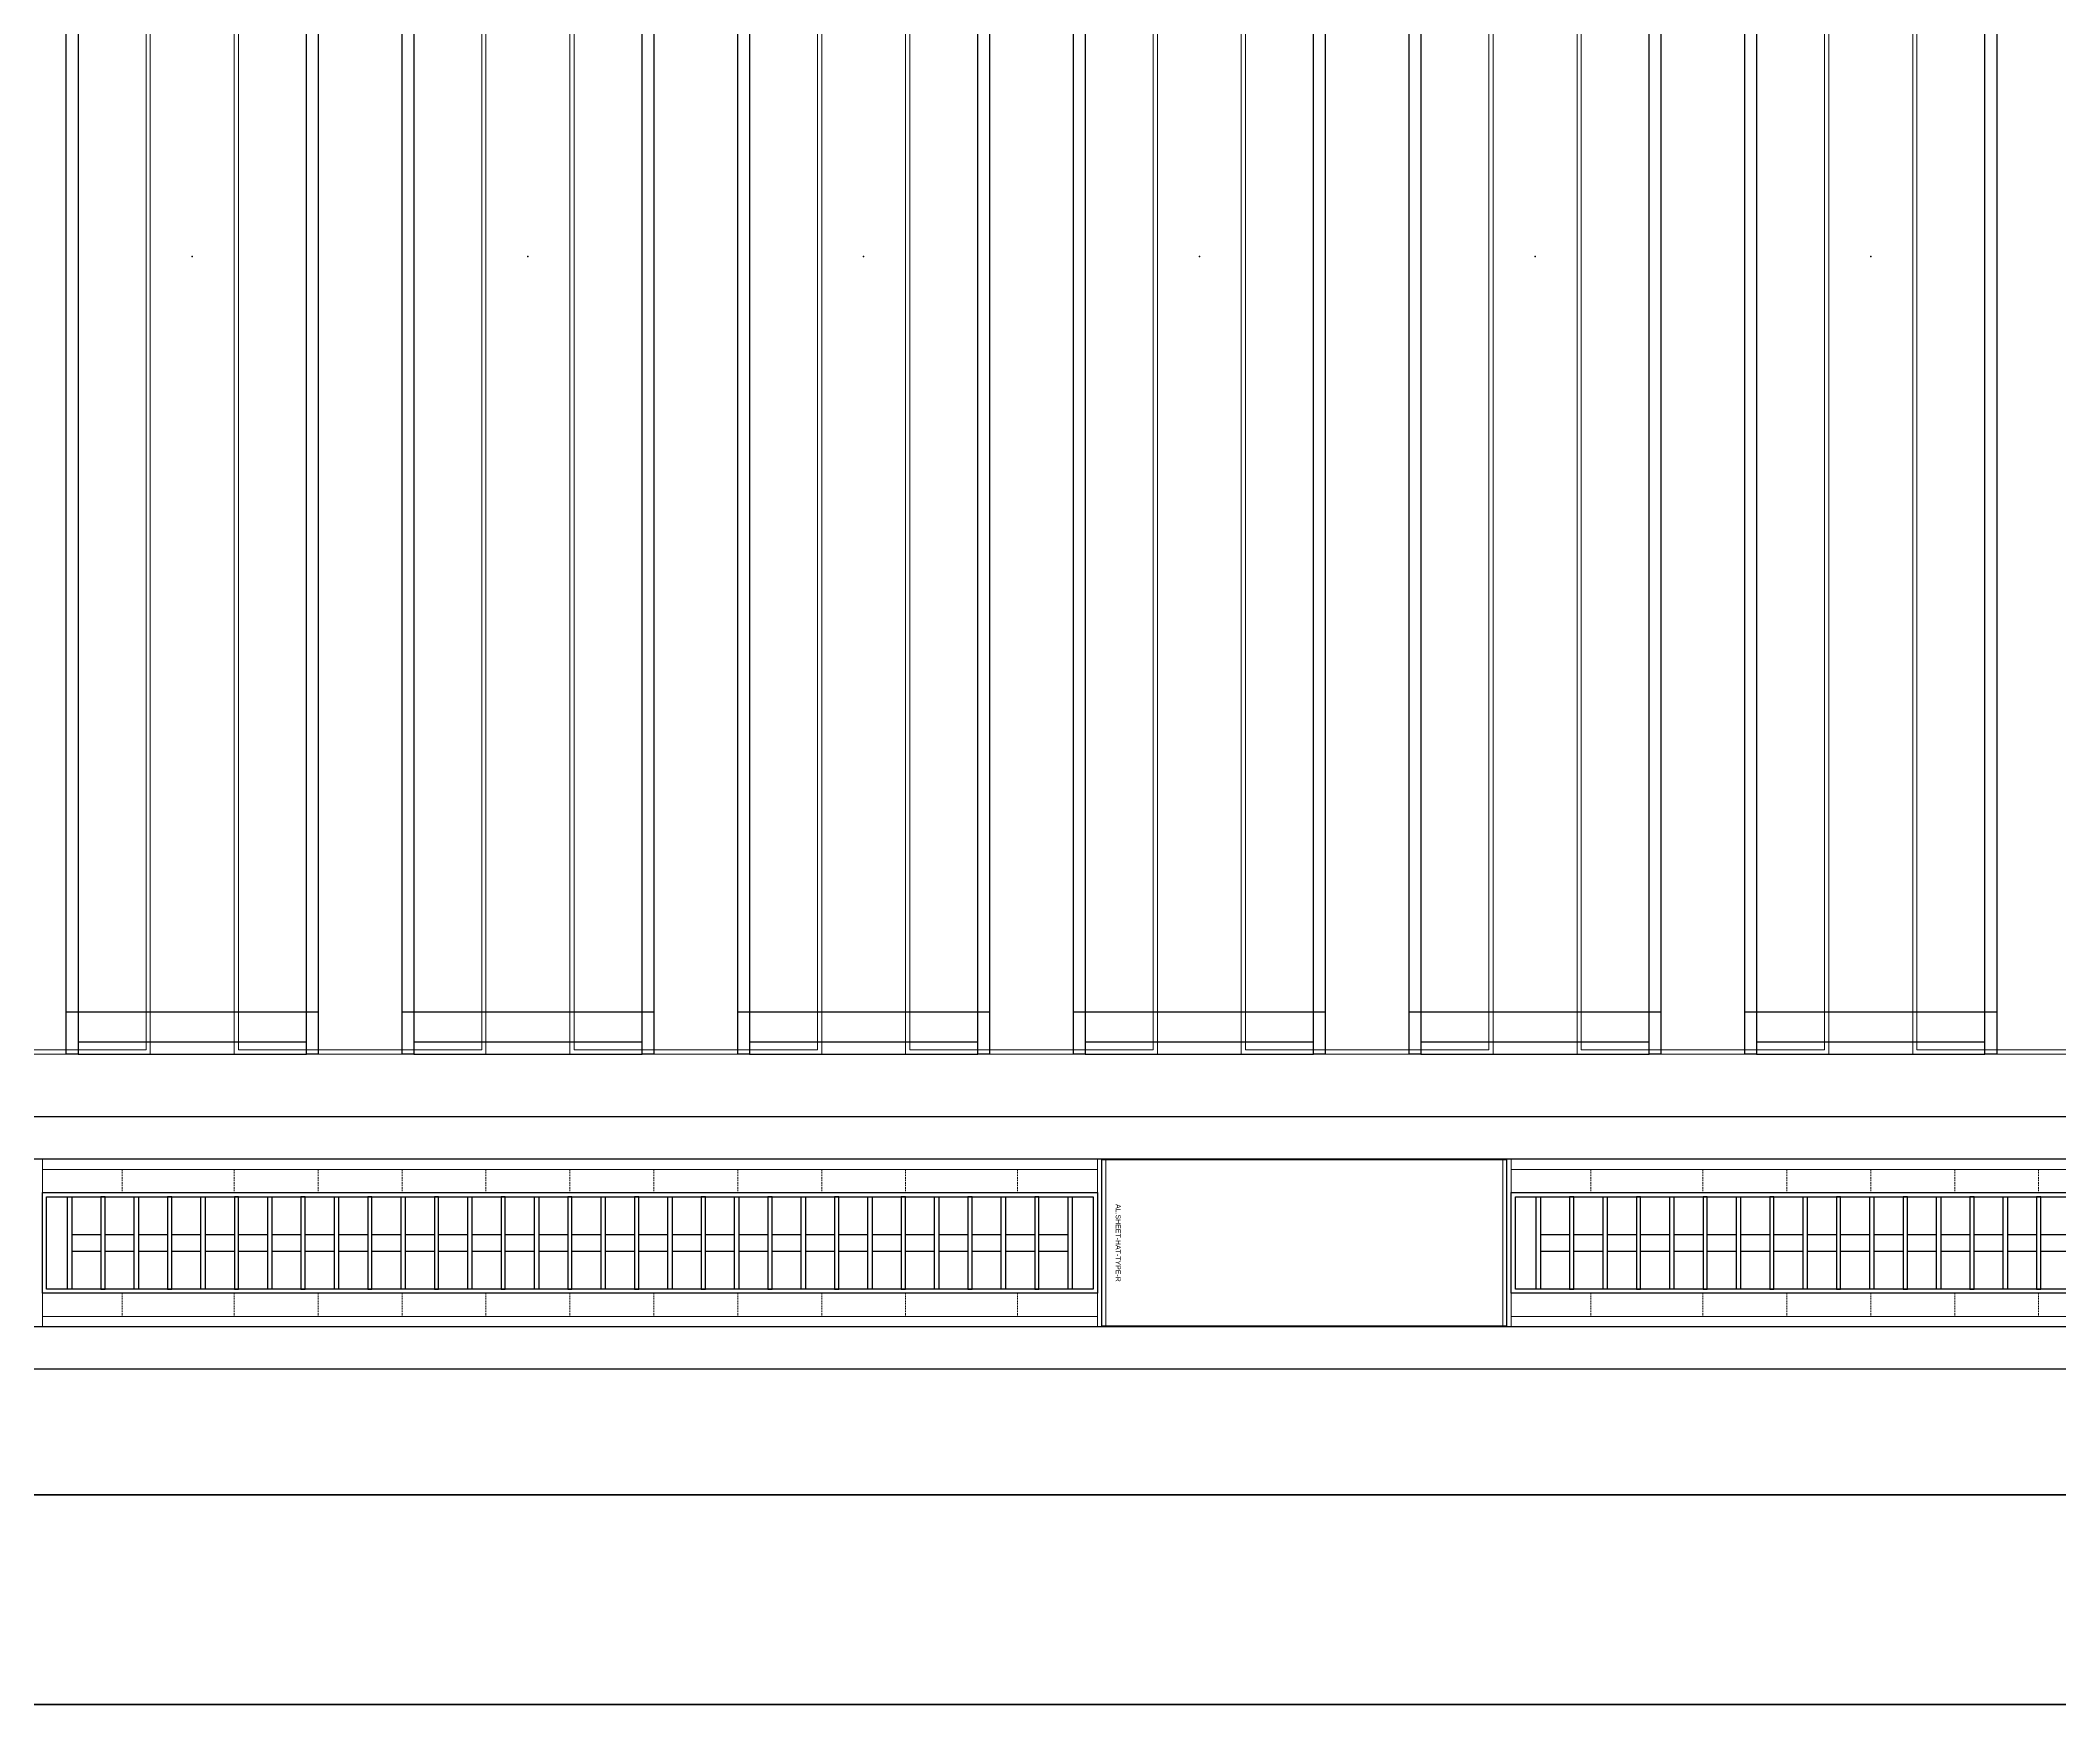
# Model space of a CAD drawing. Header units: millimetres. Extents: x 813027 to 1148939, y -931049 to -10.
# Drawn here: x 894759 to 897165, y -114885 to -112903 of the extents above; entities that cross this region are included whole.
import ezdxf
from ezdxf.enums import TextEntityAlignment as Align

# ---------------------------------------------------------------- set-up
doc = ezdxf.new("R2010")
doc.units = ezdxf.units.MM
doc.linetypes.add('DPA_Hidden 50', pattern=[3, 2, -1])
for name, color, linetype in [('000 - WIPEOUT', 250, 'Continuous'), ('001 - ASCESSORIES', 1, 'Continuous'), ('A04_TUBE SERIES', 2, 'Continuous'), ('A11_ALU.SOLID SHEET', 7, 'Continuous')]:
    doc.layers.add(name, color=color, linetype=linetype)
doc.layers.add('A-GLAZ-CURT', color=2, linetype='Continuous', lineweight=9)
doc.layers.add('WALL-E', color=2, linetype='Continuous', lineweight=25)

# ---------------------------------------------------------------- blocks, each defined once
blk = doc.blocks.new('DPA_CP_Metal Ceiling Panel - Vertical Panel with Gap-13988918-4160 - LOWER PLATFORM LEVEL - REFLECTED CEILING GENERAL PLAN')
at = {"layer": 'A-GLAZ-CURT'}
for p, q in [((994596.3, -114111.8), (994596.3, -112211.8)), ((994596.3, -112211.8), (994896.3, -112211.8)), ((994596.3, -114111.8), (994596.3, -112211.8)), ((994596.3, -112211.8), (994896.3, -112211.8)), ((994896.3, -112211.8), (994596.3, -112211.8)), ((994596.3, -112211.8), (994596.3, -114111.8)), ((994896.3, -112211.8), (994596.3, -112211.8)), ((994596.3, -112211.8), (994596.3, -114111.8)), ((994596.3, -114111.8), (994596.3, -112211.8)), ((994596.3, -112211.8), (994896.3, -112211.8)), ((994896.3, -114111.8), (994896.3, -112211.8)), ((994896.3, -112211.8), (994896.3, -114111.8)), ((994896.3, -114111.8), (994896.3, -112211.8)), ((994896.3, -114111.8), (994896.3, -112211.8)), ((994896.3, -112211.8), (994896.3, -114111.8)), ((994601.3, -114106.8), (994601.3, -112216.8)), ((994601.3, -112216.8), (994891.3, -112216.8)), ((994891.3, -112216.8), (994891.3, -114106.8)), ((994596.3, -114111.8), (994896.3, -114111.8)), ((994896.3, -114111.8), (994596.3, -114111.8)), ((994596.3, -114111.8), (994896.3, -114111.8)), ((994596.3, -114111.8), (994896.3, -114111.8)), ((994896.3, -114111.8), (994596.3, -114111.8)), ((994601.3, -114106.8), (994891.3, -114106.8))]:
    blk.add_line(p, q, dxfattribs=at)
blk = doc.blocks.new('DPA_CP_Metal Ceiling Luminaire1 - Linear Luminaire 2-14739897-4160 - LOWER PLATFORM LEVEL - REFLECTED CEILING GENERAL PLAN')
at = {"layer": 'A-GLAZ-CURT'}
for p, q in [((901767.8, -114474.3), (901767.8, -114199.3)), ((901767.8, -114199.3), (903024.8, -114199.3)), ((901767.8, -114199.3), (901767.8, -114474.3)), ((903024.8, -114199.3), (901767.8, -114199.3)), ((901767.8, -114199.3), (903024.8, -114199.3)), ((903024.8, -114199.3), (903024.8, -114474.3)), ((903024.8, -114474.3), (903024.8, -114199.3)), ((901767.8, -114249.3), (901767.8, -114474.3)), ((901767.8, -114249.3), (903024.8, -114249.3)), ((903024.8, -114249.3), (903024.8, -114474.3)), ((901767.8, -114424.3), (903024.8, -114424.3)), ((903024.8, -114474.3), (901767.8, -114474.3)), ((903024.8, -114474.3), (901767.8, -114474.3)), ((901767.8, -114474.3), (903024.8, -114474.3))]:
    blk.add_line(p, q, dxfattribs=at)
at = {"layer": 'A-GLAZ-CURT', "linetype": 'DPA_Hidden 50'}
for p, q in [((901862.8, -114249.3), (901862.8, -114424.3)), ((901996.3, -114249.3), (901996.3, -114424.3)), ((902096.3, -114249.3), (902096.3, -114424.3)), ((902196.3, -114249.3), (902196.3, -114424.3)), ((902296.3, -114249.3), (902296.3, -114424.3)), ((902396.3, -114249.3), (902396.3, -114424.3)), ((902496.3, -114249.3), (902496.3, -114424.3)), ((902596.3, -114249.3), (902596.3, -114424.3)), ((902696.3, -114249.3), (902696.3, -114424.3)), ((902796.3, -114249.3), (902796.3, -114424.3)), ((902929.8, -114249.3), (902929.8, -114424.3))]:
    blk.add_line(p, q, dxfattribs=at)
blk = doc.blocks.new('DPA_CP_Metal Ceiling Panel - Horizontal with Gap-20306943-4160 - LOWER PLATFORM LEVEL - REFLECTED CEILING GENERAL PLAN')
at = {"layer": 'A-GLAZ-CURT'}
for p, q in [((910029.8, -114474.3), (910029.8, -114199.3)), ((910029.8, -114199.3), (910512.8, -114199.3)), ((910029.8, -114474.3), (910029.8, -114199.3)), ((910029.8, -114199.3), (910512.8, -114199.3)), ((910512.8, -114199.3), (910029.8, -114199.3)), ((910029.8, -114199.3), (910029.8, -114474.3)), ((910512.8, -114199.3), (910029.8, -114199.3)), ((910029.8, -114199.3), (910029.8, -114474.3)), ((910029.8, -114474.3), (910029.8, -114199.3)), ((910029.8, -114199.3), (910512.8, -114199.3)), ((910034.8, -114469.3), (910034.8, -114204.3)), ((910034.8, -114204.3), (910507.8, -114204.3)), ((910507.8, -114204.3), (910507.8, -114469.3)), ((910512.8, -114474.3), (910512.8, -114199.3)), ((910512.8, -114199.3), (910512.8, -114474.3)), ((910512.8, -114474.3), (910512.8, -114199.3)), ((910512.8, -114474.3), (910512.8, -114199.3)), ((910512.8, -114199.3), (910512.8, -114474.3)), ((910034.8, -114469.3), (910507.8, -114469.3)), ((910029.8, -114474.3), (910512.8, -114474.3)), ((910512.8, -114474.3), (910029.8, -114474.3)), ((910029.8, -114474.3), (910512.8, -114474.3)), ((910029.8, -114474.3), (910512.8, -114474.3)), ((910512.8, -114474.3), (910029.8, -114474.3))]:
    blk.add_line(p, q, dxfattribs=at)
blk = doc.blocks.new('C-2-PP21-AR-4160-01-B_20250829-084021_EXCL')
at = {"layer": 'A-GLAZ-CURT', "rotation": 180}
for p in [(842396.3, -120981.8), (842796.3, -120981.8), (843196.3, -120981.8), (843596.3, -120981.8), (843996.3, -120981.8), (844396.3, -120981.8), (844796.3, -120981.8)]:
    blk.add_blockref('DPA_CP_Metal Ceiling Panel - Vertical Panel with Gap-13988918-4160 - LOWER PLATFORM LEVEL - REFLECTED CEILING GENERAL PLAN', p, dxfattribs=at)
at = {"layer": 'A-GLAZ-CURT'}
for name, p in [('DPA_CP_Metal Ceiling Luminaire1 - Linear Luminaire 2-14739897-4160 - LOWER PLATFORM LEVEL - REFLECTED CEILING GENERAL PLAN', (-1054096.3, 105341.8)), ('DPA_CP_Metal Ceiling Panel - Horizontal with Gap-20306943-4160 - LOWER PLATFORM LEVEL - REFLECTED CEILING GENERAL PLAN', (-1061096.3, 105341.8)), ('DPA_CP_Metal Ceiling Luminaire1 - Linear Luminaire 2-14739897-4160 - LOWER PLATFORM LEVEL - REFLECTED CEILING GENERAL PLAN', (-1052346.3, 105341.8))]:
    blk.add_blockref(name, p, dxfattribs=at)
blk = doc.blocks.new('*U493')
at = {"layer": 'A11_ALU.SOLID SHEET', "color": 0}
blk.add_lwpolyline([(483, -98.8), (483, 98.8), (0, 98.8), (0, -98.8)], close=True, dxfattribs=at)
at = {"layer": 'Defpoints', "color": 250}
blk.add_point((0, 0), dxfattribs=at)
blk.add_text('AL.SHEET-HAT-TYPE-R', height=6, rotation=270, dxfattribs=at).set_placement((15, 0), align=Align.BOTTOM_CENTER)
blk = doc.blocks.new('*U495')
blk.add_attdef('EXTR.OVL-LENGTH_', (-25, -59.1), '', height=5)
blk.add_wipeout([(-25, 0), (25, 0), (25, 134900), (-25, 134900)]).dxf.layer = '000 - WIPEOUT'
at = {"layer": 'A04_TUBE SERIES', "color": 0}
blk.add_lwpolyline([(-25, 0), (25, 0), (25, 134900), (-25, 134900)], close=True, dxfattribs=at)
blk = doc.blocks.new('*U485')
at = {"color": 1}
blk.add_wipeout([(628.5, -60), (-628.5, -60), (-628.5, 60), (628.5, 60)], dxfattribs=at).dxf.layer = '000 - WIPEOUT'
at = {"layer": '001 - ASCESSORIES', "color": 0}
blk.add_lwpolyline([(628.5, -60), (-628.5, -60), (-628.5, 60), (628.5, 60)], close=True, dxfattribs=at)
at = {"layer": '001 - ASCESSORIES'}
for points in [[(623.5, -55), (-623.5, -55), (-623.5, 55), (623.5, 55)], [(-593.5, -55), (-598.5, -55), (-598.5, 55), (-593.5, 55)], [(-558.8, -55), (-553.8, -55), (-553.8, 55), (-558.8, 55)], [(-514, -55), (-519, -55), (-519, 55), (-514, 55)], [(-479.3, -55), (-474.3, -55), (-474.3, 55), (-479.3, 55)], [(-434.6, -55), (-439.6, -55), (-439.6, 55), (-434.6, 55)], [(-399.8, -55), (-394.8, -55), (-394.8, 55), (-399.8, 55)], [(-355.1, -55), (-360.1, -55), (-360.1, 55), (-355.1, 55)], [(-320.4, -55), (-315.4, -55), (-315.4, 55), (-320.4, 55)], [(-275.6, -55), (-280.6, -55), (-280.6, 55), (-275.6, 55)], [(-240.9, -55), (-235.9, -55), (-235.9, 55), (-240.9, 55)], [(-196.2, -55), (-201.2, -55), (-201.2, 55), (-196.2, 55)], [(-161.4, -55), (-156.4, -55), (-156.4, 55), (-161.4, 55)], [(-116.7, -55), (-121.7, -55), (-121.7, 55), (-116.7, 55)], [(-82, -55), (-77, -55), (-77, 55), (-82, 55)], [(-37.2, -55), (-42.2, -55), (-42.2, 55), (-37.2, 55)], [(-2.5, -55), (2.5, -55), (2.5, 55), (-2.5, 55)], [(42.2, -55), (37.2, -55), (37.2, 55), (42.2, 55)], [(77, -55), (82, -55), (82, 55), (77, 55)], [(121.7, -55), (116.7, -55), (116.7, 55), (121.7, 55)], [(156.4, -55), (161.4, -55), (161.4, 55), (156.4, 55)], [(201.2, -55), (196.2, -55), (196.2, 55), (201.2, 55)], [(235.9, -55), (240.9, -55), (240.9, 55), (235.9, 55)], [(280.6, -55), (275.6, -55), (275.6, 55), (280.6, 55)], [(315.4, -55), (320.4, -55), (320.4, 55), (315.4, 55)], [(360.1, -55), (355.1, -55), (355.1, 55), (360.1, 55)], [(394.8, -55), (399.8, -55), (399.8, 55), (394.8, 55)], [(439.6, -55), (434.6, -55), (434.6, 55), (439.6, 55)], [(474.3, -55), (479.3, -55), (479.3, 55), (474.3, 55)], [(519, -55), (514, -55), (514, 55), (519, 55)], [(553.8, -55), (558.8, -55), (558.8, 55), (553.8, 55)], [(598.5, -55), (593.5, -55), (593.5, 55), (598.5, 55)]]:
    blk.add_lwpolyline(points, close=True, dxfattribs=at)
for points in [[(-593.5, 10), (-558.8, 10)], [(-553.8, 10), (-519, 10)], [(-514, 10), (-479.3, 10)], [(-474.3, 10), (-439.6, 10)], [(-434.6, 10), (-399.8, 10)], [(-394.8, 10), (-360.1, 10)], [(-355.1, 10), (-320.4, 10)], [(-315.4, 10), (-280.6, 10)], [(-275.6, 10), (-240.9, 10)], [(-235.9, 10), (-201.2, 10)], [(-196.2, 10), (-161.4, 10)], [(-156.4, 10), (-121.7, 10)], [(-116.7, 10), (-82, 10)], [(-77, 10), (-42.2, 10)], [(-37.2, 10), (-2.5, 10)], [(2.5, 10), (37.2, 10)], [(42.2, 10), (77, 10)], [(82, 10), (116.7, 10)], [(121.7, 10), (156.4, 10)], [(161.4, 10), (196.2, 10)], [(201.2, 10), (235.9, 10)], [(240.9, 10), (275.6, 10)], [(280.6, 10), (315.4, 10)], [(320.4, 10), (355.1, 10)], [(360.1, 10), (394.8, 10)], [(399.8, 10), (434.6, 10)], [(439.6, 10), (474.3, 10)], [(479.3, 10), (514, 10)], [(519, 10), (553.8, 10)], [(558.8, 10), (593.5, 10)], [(-593.5, -10), (-558.8, -10)], [(-553.8, -10), (-519, -10)], [(-514, -10), (-479.3, -10)], [(-474.3, -10), (-439.6, -10)], [(-434.6, -10), (-399.8, -10)], [(-394.8, -10), (-360.1, -10)], [(-355.1, -10), (-320.4, -10)], [(-315.4, -10), (-280.6, -10)], [(-275.6, -10), (-240.9, -10)], [(-235.9, -10), (-201.2, -10)], [(-196.2, -10), (-161.4, -10)], [(-156.4, -10), (-121.7, -10)], [(-116.7, -10), (-82, -10)], [(-77, -10), (-42.2, -10)], [(-37.2, -10), (-2.5, -10)], [(2.5, -10), (37.2, -10)], [(42.2, -10), (77, -10)], [(82, -10), (116.7, -10)], [(121.7, -10), (156.4, -10)], [(161.4, -10), (196.2, -10)], [(201.2, -10), (235.9, -10)], [(240.9, -10), (275.6, -10)], [(280.6, -10), (315.4, -10)], [(320.4, -10), (355.1, -10)], [(360.1, -10), (394.8, -10)], [(399.8, -10), (434.6, -10)], [(439.6, -10), (474.3, -10)], [(479.3, -10), (514, -10)], [(519, -10), (553.8, -10)], [(558.8, -10), (593.5, -10)]]:
    blk.add_lwpolyline(points, dxfattribs=at)
blk = doc.blocks.new('*U515')
for p, q in [((-900.3, 65050), (-900.3, 65350)), ((-900.3, 64650), (-900.3, 64950)), ((-900.3, 64250), (-900.3, 64550)), ((-900.3, 63850), (-900.3, 64150)), ((-900.3, 63450), (-900.3, 63750)), ((-900.3, 63050), (-900.3, 63350))]:
    blk.add_line(p, q)
for p in [(0, 65200), (0, 64800), (0, 64400), (0, 64000), (0, 63600), (0, 63200)]:
    blk.add_point(p)
at = {"layer": 'A11_ALU.SOLID SHEET', "color": 0}
for points in [[(-950, 65350), (950, 65350), (950, 65336), (-950, 65336)], [(-950, 65064), (-936, 65064), (-936, 65336), (-950, 65336)], [(-950, 65064), (950, 65064), (950, 65050), (-950, 65050)], [(-950, 64950), (950, 64950), (950, 64936), (-950, 64936)], [(-950, 64664), (-936, 64664), (-936, 64936), (-950, 64936)], [(-950, 64664), (950, 64664), (950, 64650), (-950, 64650)], [(-950, 64550), (950, 64550), (950, 64536), (-950, 64536)], [(-950, 64264), (-936, 64264), (-936, 64536), (-950, 64536)], [(-950, 64264), (950, 64264), (950, 64250), (-950, 64250)], [(-950, 64150), (950, 64150), (950, 64136), (-950, 64136)], [(-950, 63864), (-936, 63864), (-936, 64136), (-950, 64136)], [(-950, 63864), (950, 63864), (950, 63850), (-950, 63850)], [(-950, 63750), (950, 63750), (950, 63736), (-950, 63736)], [(-950, 63464), (-936, 63464), (-936, 63736), (-950, 63736)], [(-950, 63464), (950, 63464), (950, 63450), (-950, 63450)], [(-950, 63350), (950, 63350), (950, 63336), (-950, 63336)], [(-950, 63064), (-936, 63064), (-936, 63336), (-950, 63336)], [(-950, 63064), (950, 63064), (950, 63050), (-950, 63050)]]:
    blk.add_lwpolyline(points, close=True, dxfattribs=at)
blk = doc.blocks.new('C-2-PP21-AR-4160-01-B_20250829-084416_NEWCL')
blk.add_lwpolyline([(-19350, -9295), (-154550, -9295), (-154550, -7995), (-154500, -7995), (-154500, -5680), (-154500, -5680), (-142750, -5680), (-142750, -2500), (-132560, -2500), (-132560, -6455), (-117731.4, -6455), (-117731.4, -5800), (-117350, -5800), (-117350, -5345), (-113350, -5345)])
at = {"rotation": 90}
blk.add_blockref('*U515', (-86950, -7820), dxfattribs=at)
blk.add_blockref('*U485', (-151700, -8995))
blk.add_blockref('*U493', (-151066.5, -8995))
at = {"rotation": 270}
for p in [(-154400, -8870), (-154400, -9120)]:
    blk.add_blockref('*U495', p, dxfattribs=at)
blk.add_blockref('*U485', (-149950, -8995))

msp = doc.modelspace()

# ---------------------------------------------------------------- linework, layer by layer
at = {"layer": 'WALL-E'}
for p, q in [((1027740, -114635), (892540, -114635)), ((892540, -114635), (1027740, -114635)), ((1027990, -114885), (892290, -114885)), ((892290, -114885), (1027990, -114885))]:
    msp.add_line(p, q, dxfattribs=at)

# ---------------------------------------------------------------- block references
msp.add_blockref('C-2-PP21-AR-4160-01-B_20250829-084021_EXCL', (1047090, -105340))

# ---------------------------------------------------------------- next in the draw order: block references
msp.add_blockref('C-2-PP21-AR-4160-01-B_20250829-084416_NEWCL', (1047090, -105340))

doc.saveas('drawing.dxf')
